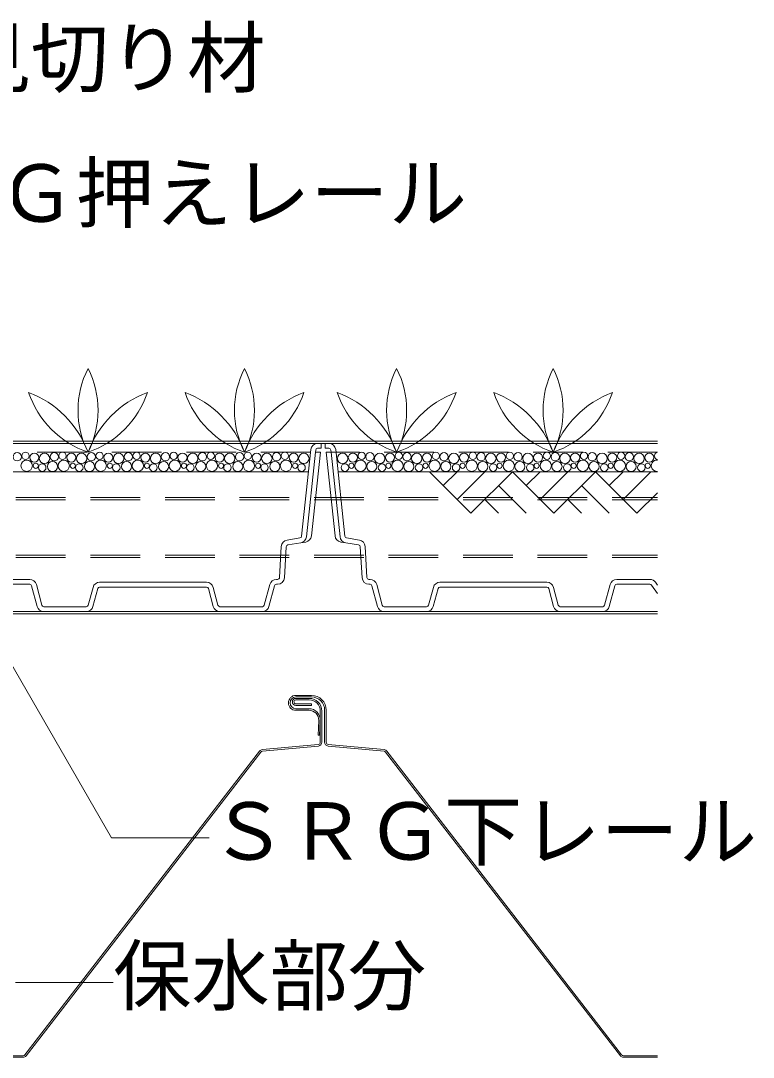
# Model space of a CAD drawing. Units: millimetres, scale not verified. Extents: x -3947 to 3947, y -2774 to 2774.
# Drawn here: x 1769 to 2144, y 666 to 1196 of the extents above; entities that cross this region are included whole.
import ezdxf
from ezdxf.enums import TextEntityAlignment as Align

# ---------------------------------------------------------------- set-up
doc = ezdxf.new("R2010")
doc.units = ezdxf.units.MM
doc.header["$LTSCALE"] = 2
doc.linetypes.add('USER1', pattern=[19.05, 12.7, -6.35])
for name, color, linetype, lineweight in [('0-3_MOJI', 7, 'Continuous', 18), ('0-5_ecom', 7, 'Continuous', 20), ('0-6_KANAMONO', 4, 'Continuous', 18), ('0-8_GREEN', 7, 'Continuous', 20), ('0-9_buhin', 2, 'Continuous', 18)]:
    doc.layers.add(name, color=color, linetype=linetype, lineweight=lineweight)
doc.styles.add('ＭＳ ゴシック', font='')
doc.styles.get('ＭＳ ゴシック').set_extended_font_data('MS Gothic')

msp = doc.modelspace()

# ---------------------------------------------------------------- linework, layer by layer
at = {"layer": '0-3_MOJI'}
for p, q in [((1815.416, 778.582), (1749.373, 892.973)), ((1815.416, 778.582), (1865.416, 778.582)), ((1766.265, 704.577), (1816.265, 704.577))]:
    msp.add_line(p, q, dxfattribs=at)
at = {"layer": '0-5_ecom', "color": 3, "linetype": 'USER1', "lineweight": 18}
for p, q in [((1917.181, 975.673), (1427.677, 975.673)), ((2094.579, 975.673), (1927.677, 975.673))]:
    msp.add_line(p, q, dxfattribs=at)
at = {"layer": '0-5_ecom'}
for p, q in [((1912.626, 932.702), (1917.326, 977.042)), ((1930.046, 977.042), (1934.746, 932.702)), ((1916.121, 965.673), (1431.251, 965.673)), ((2094.579, 965.673), (1931.251, 965.673)), ((1977.998, 965.673), (1999.211, 944.46)), ((1992.14, 965.673), (1985.069, 958.602)), ((2006.282, 965.673), (1992.14, 951.531)), ((2020.424, 965.673), (1999.211, 944.46)), ((2020.424, 965.673), (2041.637, 944.46)), ((2034.566, 965.673), (2027.495, 958.602)), ((2048.708, 965.673), (2034.566, 951.531)), ((2062.851, 965.673), (2041.637, 944.46)), ((2062.851, 965.673), (2084.064, 944.46)), ((2076.993, 965.673), (2069.922, 958.602)), ((2091.135, 965.673), (2076.993, 951.531)), ((2013.353, 958.602), (2027.495, 944.46)), ((2055.78, 958.602), (2069.922, 944.46)), ((2094.579, 954.975), (2084.064, 944.46)), ((2006.282, 951.531), (2013.353, 944.46)), ((2048.709, 951.531), (2055.78, 944.46)), ((1901.338, 911.616), (1902.244, 927.52)), ((1905.192, 930.778), (1911.787, 931.82)), ((1912.178, 929.35), (1905.582, 928.308)), ((1912.178, 929.35), (1914.734, 929.754)), ((1935.194, 929.35), (1932.637, 929.754)), ((1941.789, 928.308), (1935.194, 929.35)), ((1935.584, 931.82), (1942.179, 930.778)), ((1945.128, 927.52), (1946.033, 911.616)), ((1904.74, 927.378), (1903.834, 911.474)), ((1943.537, 911.474), (1942.632, 927.378)), ((1756.703, 910.673), (1773.618, 910.673)), ((1773.618, 908.173), (1756.703, 908.173)), ((1777.442, 896.767), (1774.584, 907.432)), ((1776.999, 908.079), (1779.857, 897.414)), ((1803.515, 897.414), (1805.97, 906.579)), ((1809.351, 909.173), (1864.02, 909.173)), ((1864.02, 906.673), (1809.351, 906.673)), ((1867.401, 906.579), (1869.857, 897.414)), ((1893.515, 897.414), (1896.372, 908.079)), ((1898.787, 907.432), (1895.93, 896.767)), ((1899.753, 910.673), (1900.34, 910.673)), ((1900.34, 908.173), (1899.753, 908.173)), ((1947.032, 910.673), (1947.618, 910.673)), ((1947.618, 908.173), (1947.032, 908.173)), ((1951.442, 896.767), (1948.584, 907.432)), ((1950.999, 908.079), (1953.857, 897.414)), ((1977.515, 897.414), (1979.97, 906.579)), ((1983.351, 909.173), (2038.02, 909.173)), ((2038.02, 906.673), (1983.351, 906.673)), ((2041.401, 906.579), (2043.857, 897.414)), ((2067.515, 897.414), (2070.372, 908.079)), ((2072.787, 907.432), (2069.93, 896.767)), ((2073.753, 910.673), (2090.669, 910.673)), ((2090.669, 908.173), (2073.753, 908.173)), ((2094.579, 903.383), (2091.485, 907.751)), ((2093.525, 909.196), (2094.579, 907.708)), ((1808.385, 905.932), (1805.93, 896.767)), ((1867.442, 896.767), (1864.986, 905.932)), ((1982.385, 905.932), (1979.93, 896.767)), ((2041.442, 896.767), (2038.986, 905.932)), ((1780.823, 896.673), (1802.549, 896.673)), ((1870.823, 896.673), (1892.549, 896.673)), ((1954.823, 896.673), (1976.549, 896.673)), ((2044.823, 896.673), (2066.549, 896.673)), ((1802.549, 894.173), (1780.823, 894.173)), ((1892.549, 894.173), (1870.823, 894.173)), ((1976.549, 894.173), (1954.823, 894.173)), ((2066.549, 894.173), (2044.823, 894.173))]:
    msp.add_line(p, q, dxfattribs=at)
for points in [[(1919.812, 976.778), (1919.695, 975.673), (1915.112, 932.438)], [(1917.669, 932.842), (1922.209, 975.673), (1919.695, 975.673)], [(1920.806, 980.173), (1922.686, 980.173), (1922.686, 977.673), (1920.806, 977.673)], [(1926.565, 977.673), (1924.686, 977.673), (1924.686, 980.173), (1926.565, 980.173)], [(1929.703, 932.842), (1925.163, 975.673), (1927.677, 975.673)], [(1932.26, 932.438), (1927.677, 975.673), (1927.56, 976.778)]]:
    msp.add_lwpolyline(points, dxfattribs=at)
for centre, radius in [((1767.222, 973.342), 2.127), ((1771.441, 973.781), 1.865), ((1775.946, 972.941), 2.322), ((1781.169, 972.53), 2.658), ((1786.165, 973.342), 2.127), ((1790.384, 973.781), 1.865), ((1794.889, 972.941), 2.322), ((1800.112, 972.53), 2.658), ((1805.108, 973.342), 2.127), ((1809.327, 973.781), 1.865), ((1813.831, 972.941), 2.322), ((1819.055, 972.53), 2.658), ((1824.05, 973.342), 2.127), ((1828.269, 973.781), 1.865), ((1832.774, 972.941), 2.322), ((1837.997, 972.53), 2.658), ((1842.993, 973.342), 2.127), ((1847.212, 973.781), 1.865), ((1851.717, 972.941), 2.322), ((1856.94, 972.53), 2.658), ((1861.936, 973.342), 2.127), ((1866.155, 973.781), 1.865), ((1870.66, 972.941), 2.322), ((1875.883, 972.53), 2.658), ((1880.879, 973.342), 2.127), ((1885.098, 973.781), 1.865), ((1889.602, 972.941), 2.322), ((1894.826, 972.53), 2.658), ((1899.821, 973.342), 2.127), ((1904.04, 973.781), 1.865), ((1908.545, 972.941), 2.322), ((1913.768, 972.53), 2.658), ((1933.603, 972.53), 2.658), ((1938.827, 972.941), 2.322), ((1943.331, 973.781), 1.865), ((1947.55, 973.342), 2.127), ((1952.546, 972.53), 2.658), ((1957.769, 972.941), 2.322), ((1962.274, 973.781), 1.865), ((1966.493, 973.342), 2.127), ((1971.489, 972.53), 2.658), ((1976.712, 972.941), 2.322), ((1981.217, 973.781), 1.865), ((1985.436, 973.342), 2.127), ((1990.432, 972.53), 2.658), ((1995.655, 972.941), 2.322), ((2000.159, 973.781), 1.865), ((2004.379, 973.342), 2.127), ((2009.374, 972.53), 2.658), ((2014.598, 972.941), 2.322), ((2019.102, 973.781), 1.865), ((2023.321, 973.342), 2.127), ((2028.317, 972.53), 2.658), ((2033.54, 972.941), 2.322), ((2038.045, 973.781), 1.865), ((2042.264, 973.342), 2.127), ((2047.26, 972.53), 2.658), ((2052.483, 972.941), 2.322), ((2056.988, 973.781), 1.865), ((2061.207, 973.342), 2.127), ((2066.203, 972.53), 2.658), ((2071.426, 972.941), 2.322), ((2075.931, 973.781), 1.865), ((2080.15, 973.342), 2.127), ((2085.145, 972.53), 2.658), ((2090.369, 972.941), 2.322), ((1772.042, 968.759), 2.903), ((1776.706, 968.741), 1.311), ((1785.249, 968.399), 2.579), ((1790.985, 968.759), 2.903), ((1795.649, 968.741), 1.311), ((1804.192, 968.399), 2.579), ((1809.928, 968.759), 2.903), ((1814.591, 968.741), 1.311), ((1823.135, 968.399), 2.579), ((1828.871, 968.759), 2.903), ((1833.534, 968.741), 1.311), ((1842.077, 968.399), 2.579), ((1847.813, 968.759), 2.903), ((1852.477, 968.741), 1.311), ((1861.02, 968.399), 2.579), ((1866.756, 968.759), 2.903), ((1871.42, 968.741), 1.311), ((1879.963, 968.399), 2.579), ((1885.699, 968.759), 2.903), ((1890.362, 968.741), 1.311), ((1898.906, 968.399), 2.579), ((1904.642, 968.759), 2.903), ((1909.305, 968.741), 1.311), ((1938.066, 968.741), 1.311), ((1942.73, 968.759), 2.903), ((1948.466, 968.399), 2.579), ((1957.009, 968.741), 1.311), ((1961.673, 968.759), 2.903), ((1967.409, 968.399), 2.579), ((1975.952, 968.741), 1.311), ((1980.616, 968.759), 2.903), ((1986.351, 968.399), 2.579), ((1994.895, 968.741), 1.311), ((1999.558, 968.759), 2.903), ((2005.294, 968.399), 2.579), ((2013.837, 968.741), 1.311), ((2018.501, 968.759), 2.903), ((2024.237, 968.399), 2.579), ((2032.78, 968.741), 1.311), ((2037.444, 968.759), 2.903), ((2043.18, 968.399), 2.579), ((2051.723, 968.741), 1.311), ((2056.387, 968.759), 2.903), ((2062.122, 968.399), 2.579), ((2070.666, 968.741), 1.311), ((2075.329, 968.759), 2.903), ((2081.065, 968.399), 2.579), ((2089.608, 968.741), 1.311), ((1779.997, 967.799), 1.925), ((1798.939, 967.799), 1.925), ((1817.882, 967.799), 1.925), ((1836.825, 967.799), 1.925), ((1855.768, 967.799), 1.925), ((1874.71, 967.799), 1.925), ((1893.653, 967.799), 1.925), ((1912.596, 967.799), 1.925), ((1934.776, 967.799), 1.925), ((1953.718, 967.799), 1.925), ((1972.661, 967.799), 1.925), ((1991.604, 967.799), 1.925), ((2010.547, 967.799), 1.925), ((2029.489, 967.799), 1.925), ((2048.432, 967.799), 1.925), ((2067.375, 967.799), 1.925), ((2086.318, 967.799), 1.925)]:
    msp.add_circle(centre, radius, dxfattribs=at)
for centre, radius, start, end in [((1920.806, 976.673), 3.5, 90, 173.94924), ((1920.806, 976.673), 1, 90, 173.94942), ((1926.565, 976.673), 3.5, 6.05076, 90), ((1926.565, 976.673), 1, 6.05058, 90), ((2094.873, 973.781), 1.865, 99.08057, 260.91943), ((2094.272, 968.759), 2.903, 83.93366, 276.06634), ((1911.631, 932.807), 1, 278.97689, 353.94924), ((1914.188, 933.211), 3.5, 278.97687, 353.94924), ((1933.183, 933.211), 3.5, 186.05076, 261.02313), ((1935.74, 932.807), 1, 186.05076, 261.02311), ((1905.738, 927.321), 3.5, 98.97689, 176.74065), ((1905.738, 927.321), 1, 98.97687, 176.74065), ((1911.631, 932.807), 3.5, 278.97687, 353.94924), ((1935.74, 932.807), 3.5, 186.05076, 261.02313), ((1941.633, 927.321), 1, 3.25935, 81.02313), ((1941.633, 927.321), 3.5, 3.25935, 81.02311), ((1900.34, 911.673), 1, 270, 356.74065), ((1947.032, 911.673), 1, 183.25935, 270), ((1773.618, 907.173), 3.5, 15.00004, 90), ((1773.618, 907.173), 1, 14.99997, 90), ((1809.351, 905.673), 3.5, 90, 164.99996), ((1809.351, 905.673), 1, 90, 165.00003), ((1864.02, 905.673), 3.5, 15.00004, 90), ((1864.02, 905.673), 1, 14.99997, 90), ((1899.753, 907.173), 3.5, 90, 164.99996), ((1899.753, 907.173), 1, 90, 165.00003), ((1900.34, 911.673), 3.5, 270, 356.74065), ((1947.032, 911.673), 3.5, 183.25935, 270), ((1947.618, 907.173), 3.5, 15.00004, 90), ((1947.618, 907.173), 1, 14.99997, 90), ((1983.351, 905.673), 3.5, 90, 164.99996), ((1983.351, 905.673), 1, 90, 165.00003), ((2038.02, 905.673), 3.5, 15.00004, 90), ((2038.02, 905.673), 1, 14.99997, 90), ((2073.753, 907.173), 3.5, 90, 164.99996), ((2073.753, 907.173), 1, 90, 165.00003), ((2090.669, 907.173), 3.5, 35.31126, 90), ((2090.669, 907.173), 1, 35.31121, 90), ((1809.351, 905.673), 1, 164.89368, 165.00003), ((2038.02, 905.673), 1, 14.99997, 15.10632), ((1780.823, 897.673), 3.5, 194.99997, 270), ((1780.823, 897.673), 1, 195.00004, 270), ((1802.549, 897.673), 1, 270, 344.99996), ((1802.549, 897.673), 3.5, 270, 345.00003), ((1870.823, 897.673), 3.5, 194.99997, 270), ((1870.823, 897.673), 1, 195.00004, 270), ((1892.549, 897.673), 1, 270, 344.99996), ((1892.549, 897.673), 3.5, 270, 345.00003), ((1954.823, 897.673), 3.5, 194.99997, 270), ((1954.823, 897.673), 1, 195.00004, 270), ((1976.549, 897.673), 1, 270, 344.99996), ((1976.549, 897.673), 3.5, 270, 345.00003), ((2044.823, 897.673), 3.5, 194.99997, 270), ((2044.823, 897.673), 1, 195.00004, 270), ((2066.549, 897.673), 1, 270, 344.99996), ((2066.549, 897.673), 3.5, 270, 345.00003)]:
    msp.add_arc(centre, radius, start, end, dxfattribs=at)
at = {"layer": '0-6_KANAMONO'}
for p, q in [((1423.686, 981.373), (2094.579, 981.373)), ((1423.686, 980.173), (2094.579, 980.173)), ((1423.686, 894.173), (2094.579, 894.173)), ((1423.686, 892.973), (2094.579, 892.973))]:
    msp.add_line(p, q, dxfattribs=at)
at = {"layer": '0-6_KANAMONO', "linetype": 'USER1'}
for p, q in [((1423.686, 952.573), (2094.579, 952.573)), ((1423.686, 951.373), (2094.579, 951.373)), ((1423.686, 922.973), (2094.579, 922.973)), ((1423.686, 921.773), (2094.579, 921.773))]:
    msp.add_line(p, q, dxfattribs=at)
at = {"layer": '0-8_GREEN'}
for centre, radius, start, end in [((1845.627, 997.066), 47.326, 153.12829, 206.87401), ((1761.197, 997.066), 47.326, 333.12599, 26.87171), ((1925.627, 997.066), 47.326, 153.12829, 206.87401), ((1841.197, 997.066), 47.326, 333.12599, 26.87171), ((2003.424, 997.066), 47.326, 153.12829, 206.87401), ((1918.994, 997.066), 47.326, 333.12599, 26.87171), ((2083.424, 997.066), 47.326, 153.12829, 206.87401), ((1998.994, 997.066), 47.326, 333.12599, 26.87171), ((1754.717, 957.697), 51.907, 20.26163, 69.3585), ((1819.16, 1021.714), 48.659, 198.50209, 251.11695), ((1852.107, 957.697), 51.907, 110.6415, 159.73837), ((1787.664, 1021.714), 48.659, 288.88305, 341.49791), ((1834.717, 957.697), 51.907, 20.26163, 69.3585), ((1899.16, 1021.714), 48.659, 198.50209, 251.11695), ((1932.107, 957.697), 51.907, 110.6415, 159.73837), ((1867.664, 1021.714), 48.659, 288.88305, 341.49791), ((1912.514, 957.697), 51.907, 20.26163, 69.3585), ((1976.957, 1021.714), 48.659, 198.50209, 251.11695), ((1945.461, 1021.714), 48.659, 288.88305, 341.49791), ((2009.904, 957.697), 51.907, 110.6415, 159.73837), ((1992.514, 957.697), 51.907, 20.26163, 69.3585), ((2056.957, 1021.714), 48.659, 198.50209, 251.11695), ((2089.904, 957.697), 51.907, 110.6415, 159.73837), ((2025.461, 1021.714), 48.659, 288.88305, 341.49791)]:
    msp.add_arc(centre, radius, start, end, dxfattribs=at)
at = {"layer": '0-9_buhin'}
for p, q in [((1909.686, 851.334), (1917.686, 851.334)), ((1917.686, 850.534), (1909.686, 850.534)), ((1909.686, 849.834), (1916.486, 849.834)), ((1916.486, 849.034), (1909.686, 849.034)), ((1922.186, 827.429), (1922.186, 843.334)), ((1922.986, 843.334), (1922.986, 827.429)), ((1924.386, 827.429), (1924.386, 843.834)), ((1925.186, 843.834), (1925.186, 827.429)), ((1771.153, 667.6), (1891.153, 822.845)), ((1891.786, 822.356), (1771.786, 667.111)), ((1892.553, 823.614), (1921.096, 826.234)), ((1921.169, 825.438), (1892.626, 822.817)), ((1954.746, 822.817), (1926.203, 825.438)), ((1926.276, 826.234), (1954.819, 823.614)), ((2075.585, 667.111), (1955.585, 822.356)), ((1956.218, 822.845), (2076.218, 667.6)), ((1577.168, 667.134), (1770.204, 667.134)), ((1770.204, 666.334), (1577.168, 666.334)), ((2077.168, 667.134), (2094.579, 667.134)), ((2094.579, 666.334), (2077.168, 666.334))]:
    msp.add_line(p, q, dxfattribs=at)
for points in [[(1909.686, 847.034), (1917.686, 847.034), (1917.686, 846.234), (1909.686, 846.234)], [(1909.686, 844.534), (1910.722, 844.534), (1916.386, 844.534)], [(1916.386, 843.734), (1910.722, 843.734), (1909.686, 843.734)], [(1922.18, 838.477), (1921.845, 830.936), (1921.046, 830.972), (1921.381, 838.512)]]:
    msp.add_lwpolyline(points, dxfattribs=at)
for centre, radius, start, end in [((1909.686, 847.534), 3.8, 90, 270), ((1909.686, 847.534), 3, 90, 270), ((1909.686, 848.034), 1.8, 90, 270), ((1909.686, 848.034), 1, 90, 270), ((1916.486, 843.334), 6.5, 360, 90), ((1916.486, 843.334), 5.7, 360, 90), ((1917.686, 843.834), 7.5, 0, 90), ((1917.686, 843.834), 6.7, 360, 90), ((1916.386, 838.734), 5.8, 357.45645, 90), ((1916.386, 838.734), 5, 357.45645, 90), ((1920.986, 827.429), 1.2, 275.24524, 360), ((1920.986, 827.429), 2, 275.24524, 360), ((1926.386, 827.429), 2, 180, 264.75476), ((1926.386, 827.429), 1.2, 180, 264.75476), ((1892.736, 821.622), 2, 95.24524, 142.297), ((1892.736, 821.622), 1.2, 95.24524, 142.297), ((1954.636, 821.622), 1.2, 37.703, 84.75476), ((1954.636, 821.622), 2, 37.703, 84.75476), ((1770.204, 668.334), 1.2, 270, 322.297), ((1770.204, 668.334), 2, 270, 322.297), ((2077.168, 668.334), 2, 217.703, 270), ((2077.168, 668.334), 1.2, 217.703, 270)]:
    msp.add_arc(centre, radius, start, end, dxfattribs=at)

# ---------------------------------------------------------------- texts
at = {"layer": '0-3_MOJI', "style": 'ＭＳ ゴシック'}
for s, p in [('ＳＲＧ見切り材', (1614.059, 1153.865)), ('ＳＲＧ押えレール', (1677.119, 1084.722)), ('ＳＲＧ下レール', (1865.416, 758.582)), ('保水部分', (1816.265, 684.577))]:
    msp.add_text(s, height=29.33, dxfattribs=at).set_placement(p, align=Align.BOTTOM_LEFT)

doc.saveas('drawing.dxf')
